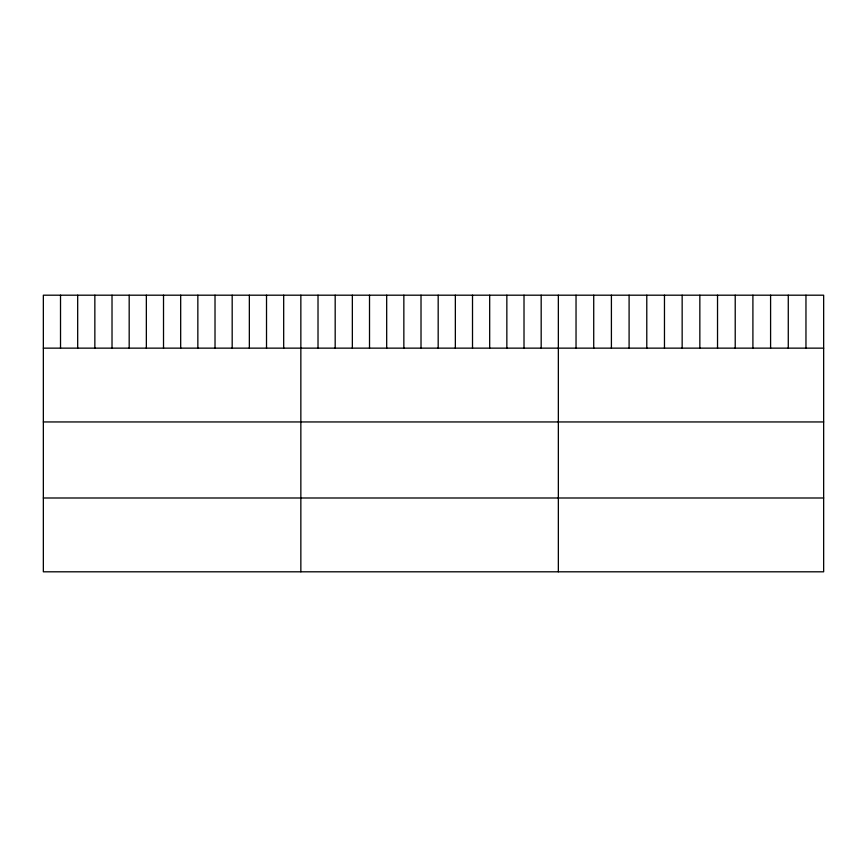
<?xml version="1.0" encoding="UTF-8"?>
<svg xmlns="http://www.w3.org/2000/svg" width="867" height="867" viewBox="0 0 867 867"><rect width="100%" height="100%" fill="white"/><g stroke="black" fill="none" stroke-linecap="round" stroke-linejoin="round"><path stroke-width="1.3" d="M823.65 348.144L823.65 571.808L43.35 571.808L43.35 295.192L823.65 295.192L823.65 348.144L43.35 348.144M43.35 421.947L823.65 421.947M43.35 497.994L823.65 497.994M805.963 295.192L805.963 348.144M788.276 295.192L788.276 348.144M770.59 295.192L770.59 348.144M752.903 295.192L752.903 348.144M735.216 295.192L735.216 348.144M717.529 295.192L717.529 348.144M699.842 295.192L699.842 348.144M682.156 295.192L682.156 348.144M664.469 295.192L664.469 348.144M646.782 295.192L646.782 348.144M629.095 295.192L629.095 348.144M611.408 295.192L611.408 348.144M593.722 295.192L593.722 348.144M576.035 295.192L576.035 348.144M558.348 295.192L558.348 571.808M541.181 295.192L541.181 348.144M524.015 295.192L524.015 348.144M506.848 295.192L506.848 348.144M489.682 295.192L489.682 348.144M472.515 295.192L472.515 348.144M455.348 295.192L455.348 348.144M438.182 295.192L438.182 348.144M421.015 295.192L421.015 348.144M403.849 295.192L403.849 348.144M386.682 295.192L386.682 348.144M369.515 295.192L369.515 348.144M352.349 295.192L352.349 348.144M335.182 295.192L335.182 348.144M318.016 295.192L318.016 348.144M300.849 295.192L300.849 571.808M283.682 295.192L283.682 348.144M266.516 295.192L266.516 348.144M249.349 295.192L249.349 348.144M232.183 295.192L232.183 348.144M215.016 295.192L215.016 348.144M197.849 295.192L197.849 348.144M180.683 295.192L180.683 348.144M163.516 295.192L163.516 348.144M146.35 295.192L146.35 348.144M129.183 295.192L129.183 348.144M112.016 295.192L112.016 348.144M94.85 295.192L94.85 348.144M77.683 295.192L77.683 348.144M60.517 295.192L60.517 348.144"/></g></svg>
